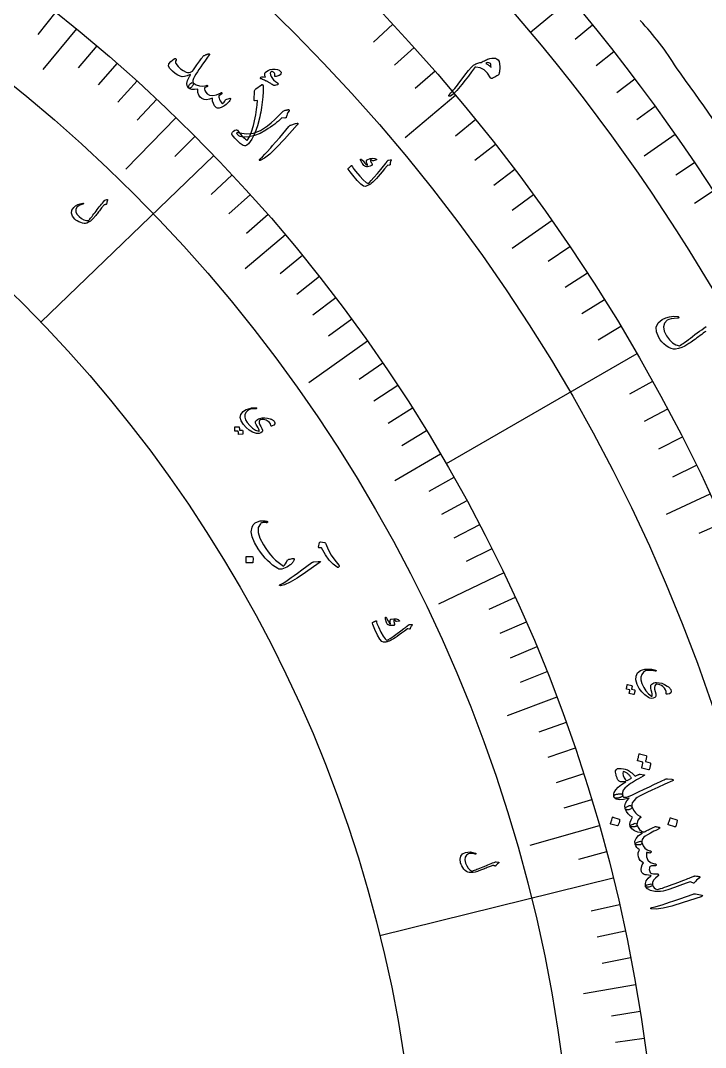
# Model space of a CAD drawing. Header units: millimetres. Extents: x -92 to 93, y -93 to 102.
# Drawn here: x 44.02 to 75.66, y 9.8 to 57.26 of the extents above; entities that cross this region are included whole.
import ezdxf

# ---------------------------------------------------------------- set-up
doc = ezdxf.new("R2010")
doc.units = ezdxf.units.MM
for name, color, linetype in [('CUT_OUTER', 1, 'Continuous'), ('ENGRAVE', 7, 'Continuous'), ('ENGRAVE_FINE', 8, 'Continuous'), ('TEXT', 5, 'Continuous')]:
    doc.layers.add(name, color=color, linetype=linetype)

msp = doc.modelspace()

# ---------------------------------------------------------------- linework, layer by layer
at = {"layer": 'CUT_OUTER'}
for centre, radius, start, end in [((63.8654, 48.8146), 12.1835, 30.88985, 43.90213), ((0.3195, 0.2246), 92.1094, 32.971824, 36.543369)]:
    msp.add_arc(centre, radius, start, end, dxfattribs=at)
at = {"layer": 'ENGRAVE'}
for points in [[(69.4419, 58.2687), (67.5819, 56.7079)], [(46.6014, 56.8865), (45.0539, 54.9974)], [(64.1275, 53.8094), (61.7891, 51.8472)], [(51.2054, 52.7804), (48.8867, 50.3903)], [(74.2561, 51.9947), (72.8354, 50.9999)], [(52.9502, 51.0298), (44.9577, 43.3272)], [(68.5733, 48.0155), (66.7396, 46.7316)], [(56.2623, 47.3531), (54.394, 45.7807)], [(60.0495, 42.4478), (57.3303, 40.5257)], [(72.4972, 41.8562), (63.6853, 36.7687)], [(63.4176, 37.2286), (61.3117, 35.9923)], [(75.8693, 35.3784), (73.8405, 34.4324)], [(66.3398, 31.73), (63.3357, 30.2932)], [(68.792, 25.9889), (66.5076, 25.1259)], [(70.753, 20.0444), (67.5491, 19.1367)], [(71.3957, 17.6188), (60.619, 14.9593)], [(72.4324, 12.7006), (70.0271, 12.2789)]]:
    msp.add_lwpolyline(points, dxfattribs=at)
for radius in [90.65, 90.65, 88.2219, 83.7125, 83.7125, 80.1513, 73.5375, 73.5375, 69.6525, 62.4375, 62.4375]:
    msp.add_circle((0, 0), radius, dxfattribs=at)
at = {"layer": 'ENGRAVE_FINE'}
for points in [[(45.6412, 57.6597), (44.8145, 56.6153)], [(61.2234, 57.0918), (60.3305, 56.2591)], [(70.4483, 57.0479), (69.6396, 56.393)], [(47.5488, 56.097), (46.6875, 55.0809)], [(62.2105, 56.0146), (61.3031, 55.1976)], [(71.4332, 55.8097), (70.6132, 55.169)], [(48.4832, 55.2915), (47.605, 54.29)], [(63.1786, 54.9203), (62.2571, 54.1193)], [(49.4042, 54.47), (48.5094, 53.4834)], [(72.3963, 54.5545), (71.5652, 53.9283)], [(50.3117, 53.6329), (49.4004, 52.6615)], [(73.3374, 53.2827), (72.4955, 52.6711)], [(65.0568, 52.682), (64.1079, 51.9136)], [(52.085, 51.9126), (51.1415, 50.9723)], [(65.9664, 51.5386), (65.0042, 50.7868)], [(66.8558, 50.3794), (65.8806, 49.6446)], [(75.1523, 50.6908), (74.2895, 50.1089)], [(53.8007, 50.1323), (52.8262, 49.2242)], [(76.0255, 49.3715), (75.1527, 48.8048)], [(54.6365, 49.2201), (53.6468, 48.3286)], [(67.7248, 49.205), (66.737, 48.4873)], [(55.4571, 48.2937), (54.4526, 47.4189)], [(69.4008, 46.8114), (68.3886, 46.1287)], [(57.0519, 46.3987), (56.0185, 45.5583)], [(70.2072, 45.5931), (69.1832, 44.9281)], [(57.8257, 45.4308), (56.7783, 44.6079)], [(58.5834, 44.4495), (57.5222, 43.6443)], [(70.9922, 44.3609), (69.9568, 43.7138)], [(59.3247, 43.455), (58.2502, 42.6679)], [(71.7556, 43.1151), (70.709, 42.4863)], [(60.7576, 41.428), (59.6571, 40.6776)], [(61.4486, 40.3959), (60.3356, 39.6642)], [(73.2166, 40.5846), (72.1487, 39.9927)], [(62.1225, 39.3518), (60.9972, 38.639)], [(73.9138, 39.3006), (72.8357, 38.7274)], [(62.7789, 38.2959), (61.6417, 37.6023)], [(74.5884, 38.0047), (73.5005, 37.4504)], [(75.2403, 36.6971), (74.1429, 36.1619)], [(64.0385, 36.1501), (62.8786, 35.4953)], [(64.6414, 35.0607), (63.4705, 34.4256)], [(65.226, 33.9607), (64.0446, 33.3455)], [(76.4752, 34.0489), (75.3597, 33.5523)], [(65.7922, 32.8503), (64.6005, 32.2553)], [(66.8686, 30.6), (65.6574, 30.0457)], [(67.3783, 29.4605), (66.1579, 28.9269)], [(67.869, 28.312), (66.6396, 27.7992)], [(68.3402, 27.1547), (67.1024, 26.6628)], [(69.2241, 24.815), (67.9703, 24.3655)], [(69.6364, 23.6332), (68.3751, 23.2051)], [(70.0288, 22.444), (68.7603, 22.0375)], [(70.401, 21.2476), (69.1258, 20.8627)], [(71.0846, 18.8347), (69.797, 18.4935)], [(71.6861, 16.3971), (70.3877, 16.1001)], [(71.9558, 15.1699), (70.6524, 14.8952)], [(72.2046, 13.9377), (70.8968, 13.6852)], [(72.6392, 11.4592), (71.3235, 11.2516)], [(72.8248, 10.2136), (71.5057, 10.0286)]]:
    msp.add_lwpolyline(points, dxfattribs=at)
at = {"layer": 'TEXT'}
for points in [[(51.9887, 54.378), (51.9987, 54.3513), (51.9998, 54.3232), (51.9923, 54.2936), (51.9759, 54.2625), (51.9517, 54.2279), (51.9252, 54.198), (51.8964, 54.1727), (51.8653, 54.1521), (51.8351, 54.138), (51.8088, 54.1325), (51.7864, 54.1355), (51.7679, 54.147), (51.712, 54.2412), (51.7, 54.3553), (51.7318, 54.4895), (51.8073, 54.6439), (51.8219, 54.669), (51.8346, 54.6908), (51.8454, 54.7092), (51.8542, 54.7242), (51.861, 54.736), (51.8659, 54.7443), (51.8688, 54.7493), (51.8698, 54.751), (51.8731, 54.7622), (51.8712, 54.768), (51.8642, 54.7683), (51.8519, 54.7631), (51.7145, 54.7054), (51.5923, 54.6738), (51.485, 54.6681), (51.3928, 54.6885), (51.2815, 54.7418), (51.165, 54.8191), (51.0433, 54.9203), (50.9161, 55.0455), (50.8537, 55.1536), (50.8668, 55.2637), (50.9555, 55.3761), (51.12, 55.4904), (51.1432, 55.5009), (51.1639, 55.5054), (51.1821, 55.5038), (51.1976, 55.4961), (51.2086, 55.4838), (51.2131, 55.4685), (51.2112, 55.45), (51.2028, 55.4285), (51.1848, 55.3826), (51.1772, 55.3421), (51.1801, 55.3071), (51.1934, 55.2775), (51.2986, 55.1447), (51.4131, 55.0344), (51.5371, 54.9463), (51.6705, 54.8806), (51.7377, 54.8618), (51.8048, 54.8589), (51.8717, 54.872), (51.9386, 54.9011), (51.9591, 54.9253), (52.0034, 54.9851), (52.0715, 55.0805), (52.1634, 55.2114), (52.2129, 55.281), (52.2578, 55.3438), (52.2979, 55.3998), (52.3334, 55.4488), (52.3638, 55.4908), (52.3886, 55.5255), (52.4078, 55.553), (52.4214, 55.5733), (52.4442, 55.6024), (52.4669, 55.6255), (52.4895, 55.6426), (52.512, 55.6537), (52.5422, 55.6654), (52.5704, 55.6762), (52.5965, 55.6862), (52.6206, 55.6953), (52.6425, 55.7038), (52.6621, 55.7117), (52.6793, 55.7191), (52.6941, 55.726), (52.7071, 55.7305), (52.7186, 55.7309), (52.7287, 55.7271), (52.7374, 55.7192), (52.7434, 55.7069), (52.7452, 55.6947), (52.7429, 55.6828), (52.7365, 55.6712), (52.6275, 55.5242), (52.5255, 55.3838), (52.4304, 55.2499), (52.3423, 55.1226), (52.2611, 55.0019), (52.1864, 54.888), (52.1185, 54.781), (52.0573, 54.6807), (52.005, 54.5825), (51.9761, 54.4993), (51.9707, 54.4311), (51.9887, 54.378)], [(65.306, 55.3292), (65.3526, 55.3568), (65.4, 55.3831), (65.4481, 55.4082), (65.4971, 55.432), (65.5468, 55.4539), (65.5972, 55.4734), (65.6483, 55.4905), (65.7001, 55.505), (65.7998, 55.5245), (65.8857, 55.53), (65.9576, 55.5214), (66.0156, 55.4989), (66.0801, 55.4445), (66.1259, 55.3635), (66.153, 55.2559), (66.1612, 55.1218), (66.1607, 55.0826), (66.159, 55.0435), (66.1561, 55.0046), (66.1519, 54.9658), (66.1468, 54.9269), (66.1406, 54.8878), (66.1336, 54.8485), (66.1256, 54.8091), (66.1199, 54.7875), (66.1118, 54.7694), (66.1014, 54.7548), (66.0887, 54.7437), (66.029, 54.7089), (65.9754, 54.678), (65.928, 54.6512), (65.8868, 54.6285), (65.8524, 54.6099), (65.8254, 54.5959), (65.8057, 54.5864), (65.7935, 54.5813), (65.7754, 54.579), (65.7599, 54.5826), (65.747, 54.5922), (65.7368, 54.6078), (65.5996, 54.8292), (65.4393, 54.9873), (65.2563, 55.082), (65.051, 55.1132), (65.0312, 55.1108), (65.0143, 55.1049), (65.0003, 55.0955), (64.9893, 55.0827), (64.8552, 54.8926), (64.7123, 54.6986), (64.5606, 54.5009), (64.4, 54.2993), (64.1766, 54.0367), (64.0043, 53.8612), (63.8833, 53.7727), (63.8138, 53.771), (63.8056, 53.7872), (63.8087, 53.8082), (63.8231, 53.8339), (63.8488, 53.8643), (63.9062, 53.9232), (63.9644, 53.9864), (64.0233, 54.054), (64.0828, 54.1259), (64.1431, 54.2017), (64.2044, 54.2811), (64.2664, 54.3639), (64.3294, 54.4502), (64.5404, 54.7397), (64.7143, 54.9612), (64.8514, 55.1144), (64.952, 55.199), (65.0046, 55.2314), (65.0551, 55.2589), (65.1035, 55.2815), (65.1496, 55.2993), (65.1932, 55.3126), (65.2338, 55.3221), (65.2714, 55.3276), (65.306, 55.3292)], [(65.5125, 55.2766), (65.5422, 55.2613), (65.5722, 55.244), (65.6025, 55.2247), (65.633, 55.2035), (65.6637, 55.1805), (65.6944, 55.1558), (65.7251, 55.1295), (65.7558, 55.1015), (65.7524, 55.1741), (65.7421, 55.2308), (65.7252, 55.2714), (65.7015, 55.296), (65.6602, 55.3143), (65.6149, 55.3171), (65.5657, 55.3045), (65.5125, 55.2766)], [(55.6878, 54.2721), (55.6483, 54.3001), (55.6116, 54.326), (55.5776, 54.3497), (55.5462, 54.3713), (55.5176, 54.3903), (55.4917, 54.4066), (55.4685, 54.4202), (55.448, 54.4309), (55.4265, 54.4412), (55.4005, 54.4533), (55.3698, 54.4673), (55.3345, 54.4831), (55.2944, 54.5005), (55.2493, 54.5195), (55.1993, 54.54), (55.1444, 54.5619), (55.1238, 54.5726), (55.1105, 54.5861), (55.1045, 54.6022), (55.1057, 54.6211), (55.1252, 54.651), (55.169, 54.6645), (55.2371, 54.6616), (55.3295, 54.6423), (55.3108, 54.7086), (55.3042, 54.7664), (55.3098, 54.8156), (55.3275, 54.8564), (55.3806, 54.9135), (55.4545, 54.959), (55.5493, 54.9929), (55.6651, 55.015), (55.7826, 55.0208), (55.8824, 55.0058), (55.9646, 54.97), (56.0291, 54.9135), (56.0542, 54.8714), (56.0598, 54.8314), (56.0458, 54.7936), (56.0123, 54.758), (55.9688, 54.727), (55.9246, 54.703), (55.8797, 54.6861), (55.8341, 54.6762), (55.7969, 54.6744), (55.7722, 54.6823), (55.7598, 54.6997), (55.7597, 54.7266), (55.7644, 54.7621), (55.7611, 54.7949), (55.7499, 54.825), (55.7306, 54.8525), (55.7063, 54.8772), (55.6798, 54.894), (55.6511, 54.9028), (55.6203, 54.9037), (55.5906, 54.8972), (55.5701, 54.8838), (55.559, 54.8635), (55.5572, 54.8362), (55.5702, 54.7538), (55.6026, 54.67), (55.6543, 54.5847), (55.7253, 54.4979), (55.7324, 54.4912), (55.7407, 54.4841), (55.7503, 54.4767), (55.7612, 54.4689), (55.7731, 54.4606), (55.7861, 54.4516), (55.8, 54.442), (55.8148, 54.4317), (55.8307, 54.4203), (55.8452, 54.4101), (55.8582, 54.401), (55.8697, 54.3931), (55.8799, 54.3861), (55.8886, 54.3795), (55.8958, 54.3735), (55.9017, 54.368), (55.9111, 54.3561), (55.9164, 54.3439), (55.9175, 54.3316), (55.9145, 54.3191), (55.91, 54.3087), (55.9043, 54.3003), (55.8973, 54.2938), (55.889, 54.2893), (55.8182, 54.2699), (55.761, 54.2605), (55.7175, 54.2612), (55.6878, 54.2721)], [(53.7041, 53.6687), (53.7133, 53.667), (53.7185, 53.6593), (53.7197, 53.6456), (53.7167, 53.6259), (53.7065, 53.5978), (53.6859, 53.5637), (53.655, 53.5238), (53.6137, 53.4778), (53.5648, 53.4275), (53.5138, 53.3819), (53.4605, 53.341), (53.4051, 53.3048), (53.288, 53.2436), (53.1931, 53.2106), (53.1201, 53.2057), (53.0691, 53.2289), (52.9862, 53.3218), (52.9275, 53.426), (52.893, 53.5416), (52.8827, 53.6687), (52.7434, 53.6218), (52.6157, 53.6039), (52.4994, 53.615), (52.3945, 53.6552), (52.3102, 53.7237), (52.2509, 53.8197), (52.2165, 53.9434), (52.2067, 54.0948), (52.0604, 54.074), (51.9385, 54.0757), (51.8411, 54.1), (51.7679, 54.147), (51.7622, 54.1659), (51.7707, 54.1984), (51.7933, 54.2443), (51.8299, 54.3038), (51.8727, 54.3563), (51.9134, 54.3861), (51.9521, 54.3934), (51.9887, 54.378), (52.1321, 54.292), (52.2851, 54.2449), (52.4478, 54.2368), (52.6203, 54.2677), (52.6297, 54.2694), (52.6379, 54.2693), (52.6448, 54.2672), (52.6505, 54.2632), (52.656, 54.2567), (52.6595, 54.2495), (52.6612, 54.2417), (52.661, 54.2332), (52.6501, 54.2172), (52.622, 54.1993), (52.5766, 54.1797), (52.514, 54.1581), (52.5105, 54.0982), (52.5308, 54.0317), (52.5749, 53.9587), (52.6429, 53.8791), (52.7548, 53.8078), (52.8982, 53.7917), (53.0733, 53.8308), (53.2802, 53.9249), (53.2907, 53.9299), (53.2996, 53.9319), (53.307, 53.9312), (53.3129, 53.9276), (53.3194, 53.9199), (53.3237, 53.9119), (53.3258, 53.9036), (53.3257, 53.895), (53.3226, 53.8855), (53.3183, 53.8773), (53.3126, 53.8704), (53.3058, 53.8647), (53.1756, 53.7837), (53.1792, 53.7283), (53.1919, 53.6701), (53.2136, 53.6092), (53.2444, 53.5455), (53.2796, 53.4888), (53.3123, 53.4515), (53.3424, 53.4337), (53.37, 53.4353), (53.3966, 53.4533), (53.4259, 53.4874), (53.458, 53.5375), (53.4929, 53.6036), (53.5099, 53.6152), (53.5507, 53.63), (53.6154, 53.6478), (53.7041, 53.6687)], [(54.0344, 52.1925), (54.1109, 52.0977), (54.1817, 52.0134), (54.2468, 51.9395), (54.3063, 51.8762), (54.3602, 51.8231), (54.4085, 51.7799), (54.4514, 51.7466), (54.4886, 51.7233), (54.5968, 51.8873), (54.6953, 52.1165), (54.7838, 52.4115), (54.8613, 52.7724), (54.8858, 52.909), (54.9069, 53.0353), (54.9248, 53.1511), (54.9393, 53.2565), (54.9505, 53.3513), (54.9581, 53.4353), (54.9623, 53.5085), (54.9631, 53.5708), (54.8592, 53.5451), (54.8353, 53.5537), (54.8189, 53.5686), (54.8101, 53.5896), (54.809, 53.6168), (54.8221, 53.9786), (54.8282, 54.017), (54.8416, 54.0511), (54.8623, 54.081), (54.8903, 54.1067), (55.146, 54.2873), (55.1648, 54.2992), (55.1809, 54.305), (55.194, 54.3049), (55.2044, 54.2988), (55.226, 54.2442), (55.2347, 54.1324), (55.2301, 53.9635), (55.212, 53.7376), (55.1994, 53.6113), (55.1853, 53.488), (55.1698, 53.3677), (55.1528, 53.2503), (55.1345, 53.1358), (55.1148, 53.0243), (55.0937, 52.9158), (55.0712, 52.8102), (54.9623, 52.3958), (54.8375, 52.0508), (54.6978, 51.7746), (54.544, 51.5668), (54.4777, 51.5074), (54.4159, 51.4735), (54.3588, 51.4652), (54.3062, 51.4823), (54.1667, 51.5807), (54.0351, 51.6974), (53.9112, 51.8323), (53.7949, 51.9856), (53.7848, 52.0003), (53.7787, 52.0139), (53.7766, 52.0266), (53.7786, 52.0383), (53.8156, 52.1056), (53.861, 52.156), (53.9149, 52.1895), (53.9771, 52.2058), (53.9986, 52.2076), (54.0153, 52.2059), (54.0273, 52.2009), (54.0344, 52.1925)], [(54.3076, 51.8774), (54.2355, 51.8851), (54.1694, 51.905), (54.1092, 51.9374), (54.0549, 51.982), (54.0287, 52.0124), (54.0136, 52.0377), (54.0097, 52.0577), (54.0169, 52.0726), (54.0349, 52.0827), (54.061, 52.0858), (54.095, 52.0818), (54.137, 52.0708), (54.4529, 52.0199), (54.7743, 52.0581), (55.1013, 52.1857), (55.4341, 52.4033), (55.6042, 52.5409), (55.7675, 52.6851), (55.924, 52.8357), (56.0737, 52.993), (56.117, 53.0387), (56.1538, 53.0725), (56.184, 53.0945), (56.2077, 53.1046), (56.2438, 53.1129), (56.2759, 53.1203), (56.3038, 53.127), (56.3275, 53.1328), (56.3473, 53.1377), (56.3633, 53.1415), (56.3754, 53.1442), (56.3837, 53.1457), (56.3966, 53.1454), (56.4072, 53.1428), (56.4155, 53.1382), (56.4216, 53.1314), (56.4263, 53.1202), (56.4282, 53.1101), (56.4272, 53.1011), (56.4234, 53.0932), (56.3738, 53.009), (56.3373, 52.9373), (56.314, 52.8781), (56.304, 52.8314), (56.2977, 52.7972), (56.2831, 52.7732), (56.2601, 52.7594), (56.2288, 52.7558), (56.0844, 52.7592), (56.0117, 52.6885), (55.9337, 52.6181), (55.8504, 52.5479), (55.7616, 52.4778), (55.6675, 52.4076), (55.5681, 52.3369), (55.4633, 52.2658), (55.3532, 52.1941), (55.0899, 52.0486), (54.8278, 51.9475), (54.5671, 51.8905), (54.3076, 51.8774)], [(56.7201, 52.5047), (56.7919, 52.5238), (56.8278, 52.5189), (56.8278, 52.4902), (56.7919, 52.4375), (56.2087, 51.7866), (55.8491, 51.3889), (55.5426, 51.0921), (55.2896, 50.8957), (55.0905, 50.7994), (55.0698, 50.7963), (55.056, 50.7975), (55.0489, 50.8033), (55.0485, 50.8134), (55.052, 50.825), (55.059, 50.8375), (55.0694, 50.8507), (55.0833, 50.8647), (55.1963, 50.9691), (55.3114, 51.0849), (55.4284, 51.2123), (55.5474, 51.3513), (55.5791, 51.387), (55.6638, 51.4844), (55.8014, 51.6435), (55.9917, 51.8646), (56.4091, 52.3597), (56.4329, 52.3842), (56.4572, 52.4044), (56.4821, 52.42), (56.5074, 52.4312)], [(61.1345, 50.799), (61.124, 50.7731), (61.1148, 50.7476), (61.107, 50.7226), (61.1005, 50.6978), (61.0955, 50.6734), (61.092, 50.6491), (61.0901, 50.625), (61.0898, 50.601), (61.0875, 50.59), (61.0811, 50.5817), (61.0707, 50.5761), (61.0561, 50.5732), (60.9763, 50.5615), (60.9679, 50.5599), (60.9612, 50.5581), (60.9561, 50.5561), (60.9527, 50.554), (60.8336, 50.4056), (60.7251, 50.2727), (60.6273, 50.155), (60.54, 50.0526), (60.4634, 49.9658), (60.3976, 49.8945), (60.3425, 49.8389), (60.2981, 49.7989), (60.2113, 49.7272), (60.1825, 49.7061), (60.1525, 49.6861), (60.1213, 49.6674), (60.0889, 49.6499), (60.0552, 49.6338), (60.0201, 49.6191), (59.9837, 49.6059), (59.9458, 49.594), (59.8599, 49.6124), (59.7346, 49.7056), (59.5694, 49.8732), (59.3638, 50.1149), (59.3025, 50.1928), (59.2476, 50.2665), (59.1991, 50.3359), (59.1572, 50.4012), (59.1549, 50.4084), (59.1551, 50.4151), (59.1576, 50.4212), (59.1625, 50.4268), (59.188, 50.4512), (59.2113, 50.4732), (59.2325, 50.4928), (59.2515, 50.5101), (59.2687, 50.5252), (59.2841, 50.5383), (59.2979, 50.5493), (59.31, 50.5584), (59.3171, 50.5631), (59.3226, 50.5639), (59.3266, 50.5608), (59.3291, 50.5537), (59.3515, 50.5023), (59.3871, 50.442), (59.436, 50.3727), (59.4981, 50.2942), (59.6905, 50.0659), (59.8513, 49.8958), (59.9808, 49.7843), (60.0796, 49.7315), (60.1334, 49.7762), (60.2222, 49.8682), (60.346, 50.0076), (60.5046, 50.1944), (60.662, 50.3832), (60.7805, 50.5267), (60.86, 50.6248), (60.9008, 50.6775), (60.9116, 50.6924), (60.9217, 50.7063), (60.9311, 50.7192), (60.9398, 50.7312), (60.9477, 50.7421), (60.9547, 50.7519), (60.9608, 50.7606), (60.9659, 50.7681), (60.978, 50.7835), (60.9916, 50.7956), (61.0068, 50.8045), (61.0236, 50.8101), (61.1192, 50.8318), (61.126, 50.8328), (61.1315, 50.8322), (61.1357, 50.8301), (61.1384, 50.8266), (61.1397, 50.8204), (61.1394, 50.8137), (61.1377, 50.8066), (61.1345, 50.799)], [(60.4674, 50.8519), (60.4697, 50.8482), (60.4708, 50.8442), (60.4707, 50.8399), (60.4693, 50.8353), (60.4671, 50.8323), (60.4643, 50.8296), (60.461, 50.8272), (60.457, 50.825), (60.3324, 50.7839), (60.3192, 50.7805), (60.3079, 50.7791), (60.2986, 50.7799), (60.2914, 50.7827), (60.2664, 50.7997), (60.2422, 50.8117), (60.2188, 50.8187), (60.1962, 50.8207), (60.1878, 50.8177), (60.1838, 50.8087), (60.1842, 50.7935), (60.1891, 50.7722), (60.194, 50.7594), (60.1995, 50.7465), (60.2054, 50.7334), (60.2118, 50.7202), (60.2189, 50.7067), (60.2266, 50.6929), (60.235, 50.6787), (60.244, 50.6641), (60.2633, 50.6035), (60.2372, 50.5571), (60.1659, 50.5248), (60.0494, 50.5064), (60.0103, 50.5063), (59.9766, 50.51), (59.9483, 50.5175), (59.9255, 50.5287), (59.9049, 50.5449), (59.8804, 50.5706), (59.852, 50.6058), (59.8196, 50.6505), (59.8035, 50.6737), (59.789, 50.6964), (59.7761, 50.7185), (59.7648, 50.7401), (59.7547, 50.7608), (59.7455, 50.7805), (59.7373, 50.799), (59.73, 50.8165), (59.7275, 50.8289), (59.7277, 50.8395), (59.7306, 50.8483), (59.7363, 50.8551), (59.7441, 50.8599), (59.7518, 50.8608), (59.7595, 50.8578), (59.767, 50.851), (59.7895, 50.8279), (59.8145, 50.8013), (59.8422, 50.7711), (59.8723, 50.7375), (59.9286, 50.6748), (59.9749, 50.6278), (60.0113, 50.5965), (60.0377, 50.581), (60.0422, 50.5799), (60.0462, 50.5807), (60.0498, 50.5833), (60.0529, 50.5879), (60.0542, 50.5915), (60.0541, 50.5964), (60.0526, 50.6023), (60.0498, 50.6094), (60.0189, 50.671), (60.007, 50.6976), (59.9994, 50.7226), (59.9962, 50.7459), (59.9973, 50.7677), (60.002, 50.7893), (60.0107, 50.807), (60.0234, 50.821), (60.04, 50.8311), (60.1664, 50.8827), (60.2798, 50.9034), (60.3801, 50.8931), (60.4674, 50.8519)], [(48.0116, 48.9956), (48.0188, 48.9976), (48.0254, 48.9975), (48.0315, 48.9953), (48.037, 48.9912), (48.0412, 48.9855), (48.0429, 48.9789), (48.0422, 48.9713), (48.0391, 48.9629), (48.0196, 48.9148), (48.0057, 48.8705), (47.9972, 48.8299), (47.9943, 48.7931), (47.9921, 48.7809), (47.9853, 48.7712), (47.9738, 48.7638), (47.9576, 48.7589), (47.9489, 48.7574), (47.9406, 48.7559), (47.9326, 48.7544), (47.925, 48.7529), (47.9178, 48.7515), (47.9113, 48.7502), (47.9052, 48.7492), (47.8998, 48.7484), (47.8901, 48.7465), (47.8805, 48.7424), (47.871, 48.736), (47.8614, 48.7275), (47.8379, 48.6999), (47.8127, 48.6695), (47.7858, 48.6363), (47.7571, 48.6001), (47.7266, 48.5612), (47.6942, 48.5196), (47.6598, 48.4752), (47.6236, 48.4282), (47.588, 48.3807), (47.5542, 48.3364), (47.5223, 48.2952), (47.4921, 48.2572), (47.4638, 48.2222), (47.4373, 48.1899), (47.4126, 48.1604), (47.3898, 48.1338), (47.3189, 48.0579), (47.2439, 47.9938), (47.1648, 47.9414), (47.0815, 47.9008), (47.0242, 47.8852), (46.9579, 47.8839), (46.8827, 47.8967), (46.7985, 47.9236), (46.7144, 47.9599), (46.6407, 47.9994), (46.5774, 48.0421), (46.5245, 48.088), (46.4154, 48.2271), (46.371, 48.3621), (46.3915, 48.4931), (46.4772, 48.6204), (46.5617, 48.6955), (46.6592, 48.7548), (46.77, 48.7982), (46.8939, 48.8257), (46.9021, 48.8264), (46.9087, 48.8252), (46.914, 48.8222), (46.9178, 48.8172), (46.9208, 48.8109), (46.9221, 48.8051), (46.9218, 48.7998), (46.9198, 48.7951), (46.9157, 48.789), (46.9107, 48.7842), (46.9048, 48.7806), (46.8979, 48.7784), (46.7986, 48.7444), (46.7197, 48.7099), (46.6611, 48.6751), (46.6229, 48.6399), (46.5708, 48.5353), (46.5709, 48.4271), (46.6233, 48.3152), (46.7278, 48.1994), (46.839, 48.1126), (46.9491, 48.0547), (47.0581, 48.0257), (47.1662, 48.0255), (47.1906, 48.0527), (47.2184, 48.0851), (47.2497, 48.1227), (47.2845, 48.1655), (47.3228, 48.2136), (47.3644, 48.2674), (47.4095, 48.3267), (47.4581, 48.3917), (47.5088, 48.458), (47.559, 48.5231), (47.6086, 48.5869), (47.6576, 48.6494), (47.7062, 48.7105), (47.7545, 48.7702), (47.8024, 48.8283), (47.8499, 48.885), (47.8935, 48.9417), (47.8995, 48.9472), (47.9056, 48.9518), (47.912, 48.9554), (47.9185, 48.9582)], [(55.5856, 38.5508), (55.5654, 38.6194), (55.5229, 38.6821), (55.4581, 38.7387), (55.371, 38.7893), (55.3045, 38.8135), (55.2373, 38.8252), (55.1692, 38.8245), (55.1003, 38.8112), (55.0882, 38.8062), (55.0771, 38.7988), (55.0672, 38.7889), (55.0583, 38.7766), (55.0408, 38.7238), (55.0452, 38.659), (55.0713, 38.5822), (55.1191, 38.4934), (55.167, 38.4062), (55.1923, 38.3363), (55.1949, 38.2837), (55.1751, 38.2484), (55.1135, 38.2033), (55.0493, 38.1769), (54.9822, 38.1691), (54.9125, 38.1798), (54.7373, 38.2455), (54.5792, 38.3349), (54.438, 38.4481), (54.3135, 38.5852), (54.2085, 38.7569), (54.1707, 38.9146), (54.2002, 39.0587), (54.2972, 39.1893), (54.3645, 39.2414), (54.4466, 39.2856), (54.5435, 39.3218), (54.6551, 39.3499), (54.6879, 39.3553), (54.7201, 39.3597), (54.7517, 39.3632), (54.7827, 39.3658), (54.8132, 39.3674), (54.8435, 39.3679), (54.8735, 39.3675), (54.9033, 39.3661), (54.9169, 39.3637), (54.9253, 39.3587), (54.9284, 39.3513), (54.9262, 39.3413), (54.9207, 39.3328), (54.9136, 39.3266), (54.9048, 39.3227), (54.8944, 39.3211), (54.7319, 39.3103), (54.6009, 39.2787), (54.5013, 39.2267), (54.4331, 39.1542), (54.3852, 39.0447), (54.3782, 38.9298), (54.4123, 38.8093), (54.4873, 38.6833), (54.6078, 38.539), (54.7366, 38.4233), (54.874, 38.3361), (55.0202, 38.2774), (55.0307, 38.2751), (55.0384, 38.2768), (55.0433, 38.2826), (55.0454, 38.2924), (55.0406, 38.3231), (55.0223, 38.3694), (54.9905, 38.4313), (54.9452, 38.5088), (54.9021, 38.5898), (54.8794, 38.6588), (54.8771, 38.7159), (54.8954, 38.7611), (54.9277, 38.7989), (54.967, 38.8308), (55.0133, 38.8568), (55.0667, 38.877), (55.1822, 38.9014), (55.3012, 38.906), (55.4235, 38.8906), (55.5492, 38.8552), (55.5807, 38.8444), (55.6095, 38.8327), (55.6358, 38.8201), (55.6595, 38.8067), (55.6806, 38.7926), (55.6992, 38.778), (55.7153, 38.7629), (55.7288, 38.7473), (55.7684, 38.6773), (55.7677, 38.617), (55.7269, 38.5667), (55.6458, 38.5262), (55.6204, 38.5204), (55.6019, 38.5226), (55.5903, 38.5327), (55.5856, 38.5508)], [(54.2648, 38.336), (54.2684, 38.3354), (54.2718, 38.3334), (54.2749, 38.3299), (54.2777, 38.325), (54.2831, 38.304), (54.2875, 38.2831), (54.2908, 38.2622), (54.2932, 38.2415), (54.2945, 38.2206), (54.2947, 38.1994), (54.2938, 38.178), (54.2918, 38.1563), (54.2901, 38.1512), (54.2872, 38.1474), (54.283, 38.1449), (54.2776, 38.1438), (54.0911, 38.133), (54.0878, 38.134), (54.0856, 38.1372), (54.0842, 38.1427), (54.0839, 38.1505), (54.0844, 38.1564), (54.0846, 38.1654), (54.0842, 38.1775), (54.0834, 38.1928), (54.0822, 38.2114), (54.0806, 38.2335), (54.0785, 38.2591), (54.0761, 38.2882), (53.9305, 38.2804), (53.9253, 38.2812), (53.9219, 38.2844), (53.9203, 38.2901), (53.9204, 38.2984), (53.9204, 38.3055), (53.9203, 38.3165), (53.9199, 38.3315), (53.9193, 38.3504), (53.9183, 38.3734), (53.9167, 38.4008), (53.9146, 38.4325), (53.912, 38.4686), (53.9127, 38.473), (53.9144, 38.476), (53.9172, 38.4775), (53.921, 38.4775), (54.1036, 38.484), (54.1072, 38.4834), (54.1106, 38.4814), (54.1137, 38.4779), (54.1165, 38.473), (54.1219, 38.4557), (54.1262, 38.4382), (54.1294, 38.4207), (54.1316, 38.403), (54.1329, 38.3854), (54.1333, 38.3677), (54.1329, 38.3501), (54.1317, 38.3325)], [(56.6574, 32.3455), (56.6449, 32.314), (56.6292, 32.2826), (56.6102, 32.2515), (56.588, 32.2205), (56.5626, 32.1899), (56.5343, 32.1596), (56.5031, 32.1297), (56.469, 32.1002), (56.3973, 32.0464), (56.3221, 32.0005), (56.2432, 31.9624), (56.1608, 31.9323), (56.0829, 31.9131), (56.0149, 31.9068), (55.9567, 31.9132), (55.9084, 31.9323), (55.7852, 32.01), (55.6644, 32.0977), (55.5461, 32.1956), (55.4301, 32.3035), (55.3168, 32.4218), (55.2064, 32.5505), (55.0987, 32.6898), (54.9939, 32.8396), (54.8209, 33.1344), (54.7163, 33.3993), (54.6808, 33.6349), (54.7146, 33.842), (54.7717, 33.9539), (54.8542, 34.0405), (54.9622, 34.1015), (55.0958, 34.1368), (55.1272, 34.1402), (55.1603, 34.1421), (55.195, 34.1424), (55.2313, 34.1412), (55.2693, 34.1384), (55.3089, 34.1341), (55.3501, 34.1282), (55.393, 34.1207), (55.4059, 34.1173), (55.416, 34.1117), (55.4234, 34.104), (55.4279, 34.094), (55.4294, 34.0864), (55.4282, 34.0785), (55.4245, 34.0704), (55.4181, 34.0621), (55.4112, 34.0558), (55.4031, 34.052), (55.394, 34.0508), (55.3838, 34.0521), (55.3424, 34.0584), (55.3016, 34.0616), (55.2612, 34.0619), (55.2212, 34.0592), (55.1857, 34.0523), (55.1542, 34.0409), (55.1269, 34.0252), (55.1036, 34.0051), (55.0041, 33.8288), (54.9941, 33.6072), (55.0729, 33.3401), (55.2399, 33.0265), (55.3462, 32.8628), (55.4549, 32.7111), (55.5662, 32.5715), (55.6802, 32.4438), (55.797, 32.328), (55.9168, 32.2238), (56.0396, 32.1313), (56.1657, 32.0504), (56.2154, 32.0936), (56.263, 32.1547), (56.3085, 32.2337), (56.3519, 32.3306), (56.358, 32.3364), (56.3715, 32.3436), (56.3922, 32.3524), (56.4202, 32.3625), (56.4235, 32.3628), (56.4261, 32.3632), (56.4283, 32.3638), (56.4299, 32.3645), (56.4697, 32.3755), (56.5159, 32.3847), (56.5685, 32.3921), (56.6276, 32.3977), (56.6472, 32.3964), (56.6588, 32.3873), (56.6622, 32.3703), (56.6574, 32.3455)], [(58.7172, 32.0952), (58.7322, 32.073), (58.7384, 32.0514), (58.7357, 32.0306), (58.7242, 32.0104), (58.707, 31.9949), (58.6875, 31.9877), (58.6657, 31.9889), (58.6415, 31.9985), (58.4617, 32.1299), (58.282, 32.322), (58.1019, 32.5748), (57.9203, 32.8881), (57.8886, 32.8868), (57.8597, 32.8871), (57.8334, 32.8888), (57.8099, 32.8922), (57.7929, 32.8968), (57.7816, 32.9039), (57.7763, 32.9133), (57.7767, 32.9252), (57.8321, 33.1314), (57.8499, 33.1539), (57.8931, 33.1636), (57.9618, 33.1603), (58.0559, 33.1439), (58.0743, 33.1353), (58.0907, 33.1209), (58.105, 33.1006), (58.1172, 33.0744), (58.2319, 32.8085), (58.3701, 32.5569), (58.5318, 32.3193), (58.7172, 32.0952)], [(54.7309, 32.485), (54.7363, 32.4837), (54.741, 32.4803), (54.7453, 32.4747), (54.7489, 32.467), (54.7582, 32.4029), (54.761, 32.3389), (54.7572, 32.2752), (54.7469, 32.2117), (54.7439, 32.2044), (54.7396, 32.1994), (54.7339, 32.1967), (54.7268, 32.1964), (54.4484, 32.1997), (54.4408, 32.2014), (54.4361, 32.2067), (54.4343, 32.2154), (54.4355, 32.2277), (54.4365, 32.2383), (54.4377, 32.2548), (54.439, 32.2772), (54.4404, 32.3054), (54.4418, 32.3399), (54.4429, 32.381), (54.4437, 32.4286), (54.4443, 32.4828), (54.4451, 32.4905), (54.4476, 32.4955), (54.4516, 32.4979), (54.4573, 32.4977)], [(57.7741, 32.2667), (57.8396, 32.2682), (57.8694, 32.2566), (57.8635, 32.2319), (57.8217, 32.1942), (57.1865, 31.757), (56.7955, 31.4906), (56.471, 31.2998), (56.2133, 31.1839), (56.0225, 31.1426), (56.0042, 31.1442), (55.9925, 31.1482), (55.9876, 31.1545), (55.9895, 31.1633), (55.9949, 31.1726), (56.0034, 31.1818), (56.0151, 31.1909), (56.03, 31.2001), (56.1485, 31.2661), (56.2712, 31.3416), (56.3981, 31.4266), (56.529, 31.5211), (56.5636, 31.5451), (56.6564, 31.611), (56.8074, 31.7189), (57.0165, 31.869), (57.4772, 32.207), (57.5027, 32.2231), (57.5278, 32.2353), (57.5523, 32.2436), (57.5764, 32.2479)], [(62.1047, 29.3188), (62.0895, 29.2984), (62.0757, 29.2781), (62.0631, 29.2578), (62.0518, 29.2375), (62.0419, 29.2171), (62.0333, 29.1965), (62.0261, 29.1757), (62.0204, 29.1546), (62.0159, 29.1455), (62.0084, 29.1396), (61.9979, 29.137), (61.9845, 29.1377), (61.9115, 29.1456), (61.9038, 29.1461), (61.8975, 29.146), (61.8925, 29.1455), (61.889, 29.1444), (61.7506, 29.0408), (61.6249, 28.9483), (61.512, 28.867), (61.412, 28.7967), (61.3249, 28.7376), (61.2507, 28.6898), (61.1896, 28.6534), (61.1415, 28.6282), (61.0488, 28.5848), (61.0186, 28.5727), (60.9877, 28.562), (60.956, 28.5526), (60.9235, 28.5446), (60.8901, 28.538), (60.8559, 28.533), (60.8208, 28.5296), (60.7848, 28.5278), (60.7134, 28.5635), (60.6242, 28.6739), (60.5169, 28.8589), (60.3906, 29.1182), (60.3543, 29.2007), (60.3226, 29.2779), (60.2957, 29.35), (60.2736, 29.4169), (60.2732, 29.4239), (60.2749, 29.4297), (60.2785, 29.4345), (60.2841, 29.4382), (60.312, 29.454), (60.3375, 29.4681), (60.3606, 29.4806), (60.3813, 29.4915), (60.3998, 29.5009), (60.4164, 29.5089), (60.431, 29.5156), (60.4437, 29.5208), (60.451, 29.5234), (60.4561, 29.5228), (60.4589, 29.5191), (60.4595, 29.5123), (60.4675, 29.462), (60.4853, 29.4009), (60.5126, 29.3287), (60.5495, 29.2456), (60.6671, 29.0011), (60.7701, 28.8149), (60.8588, 28.6873), (60.9338, 28.6185), (60.9913, 28.6456), (61.0903, 28.7064), (61.231, 28.801), (61.413, 28.9295), (61.5944, 29.06), (61.7312, 29.1595), (61.8235, 29.2278), (61.8714, 29.2649), (61.8842, 29.2756), (61.8963, 29.2855), (61.9075, 29.2948), (61.9179, 29.3034), (61.9273, 29.3112), (61.9357, 29.3183), (61.943, 29.3245), (61.9492, 29.33), (61.9633, 29.3407), (61.9781, 29.3483), (61.9935, 29.3527), (62.0096, 29.3538), (62.0986, 29.3512), (62.1048, 29.3505), (62.1096, 29.3488), (62.1127, 29.346), (62.1144, 29.3422), (62.1141, 29.3365), (62.1123, 29.3307), (62.1092, 29.3248), (62.1047, 29.3188)], [(61.5292, 29.517), (61.5305, 29.5132), (61.5305, 29.5094), (61.5294, 29.5057), (61.5272, 29.5019), (61.5246, 29.4998), (61.5215, 29.4981), (61.518, 29.4967), (61.514, 29.4956), (61.395, 29.4877), (61.3825, 29.4877), (61.3723, 29.4891), (61.3643, 29.4918), (61.3586, 29.4959), (61.3404, 29.5166), (61.3218, 29.5327), (61.3028, 29.5441), (61.2834, 29.551), (61.2753, 29.5503), (61.2697, 29.5432), (61.2667, 29.5298), (61.2661, 29.5099), (61.2676, 29.4975), (61.2694, 29.4849), (61.2717, 29.4721), (61.2744, 29.459), (61.2775, 29.4455), (61.2812, 29.4316), (61.2853, 29.4172), (61.29, 29.4023), (61.2932, 29.3445), (61.2598, 29.3096), (61.1896, 29.2973), (61.083, 29.3076), (61.0485, 29.3163), (61.0197, 29.3272), (60.9965, 29.3402), (60.9789, 29.3553), (60.9644, 29.3742), (60.9487, 29.4024), (60.9316, 29.4398), (60.9132, 29.4865), (60.9043, 29.5106), (60.8967, 29.5338), (60.8903, 29.5562), (60.8852, 29.5778), (60.881, 29.5984), (60.8774, 29.6177), (60.8744, 29.6359), (60.8719, 29.6529), (60.8725, 29.6645), (60.8751, 29.6738), (60.8797, 29.6808), (60.8862, 29.6856), (60.8942, 29.688), (60.9012, 29.687), (60.9072, 29.6827), (60.9123, 29.6749), (60.9269, 29.6495), (60.9429, 29.6204), (60.9604, 29.5876), (60.9794, 29.5512), (61.0148, 29.4832), (61.0449, 29.4313), (61.0698, 29.3956), (61.0895, 29.3759), (61.0932, 29.3739), (61.097, 29.3737), (61.1007, 29.3752), (61.1045, 29.3785), (61.1064, 29.3814), (61.1074, 29.3857), (61.1075, 29.3913), (61.1066, 29.3981), (61.0934, 29.4594), (61.0889, 29.4855), (61.0879, 29.5092), (61.0903, 29.5305), (61.0963, 29.5494), (61.1053, 29.5674), (61.1169, 29.5811), (61.1312, 29.5905), (61.1482, 29.5956), (61.2712, 29.6124), (61.3757, 29.6049), (61.4617, 29.5731), (61.5292, 29.517)], [(73.8506, 26.1707), (73.8491, 26.2493), (73.8221, 26.3281), (73.7696, 26.407), (73.6918, 26.4858), (73.6283, 26.5307), (73.5603, 26.5626), (73.4878, 26.5815), (73.4109, 26.5874), (73.3966, 26.5856), (73.3827, 26.5809), (73.3693, 26.5733), (73.3563, 26.5628), (73.3225, 26.5118), (73.3084, 26.4418), (73.3139, 26.3527), (73.3389, 26.2446), (73.3646, 26.1382), (73.3712, 26.0567), (73.3588, 26.0001), (73.3275, 25.9683), (73.2492, 25.9383), (73.1733, 25.9289), (73.0999, 25.9399), (73.029, 25.9715), (72.8621, 26.0919), (72.7201, 26.2326), (72.6029, 26.3937), (72.5105, 26.5754), (72.4487, 26.788), (72.4542, 26.9664), (72.5273, 27.1109), (72.6681, 27.2214), (72.7546, 27.2572), (72.8546, 27.2802), (72.9678, 27.2905), (73.0945, 27.288), (73.1309, 27.2842), (73.1663, 27.2796), (73.2008, 27.2741), (73.2344, 27.2679), (73.2673, 27.2607), (73.2996, 27.2525), (73.3313, 27.2434), (73.3625, 27.2333), (73.3763, 27.2267), (73.3837, 27.219), (73.3848, 27.2102), (73.3796, 27.2003), (73.3714, 27.1928), (73.362, 27.1883), (73.3516, 27.1867), (73.34, 27.1881), (73.1644, 27.2237), (73.0163, 27.2282), (72.8955, 27.2018), (72.8022, 27.1447), (72.7195, 27.0424), (72.6789, 26.9224), (72.6802, 26.7847), (72.7233, 26.6291), (72.8094, 26.4411), (72.9127, 26.2809), (73.0333, 26.1486), (73.1715, 26.0439), (73.182, 26.0384), (73.1907, 26.038), (73.1975, 26.0427), (73.2026, 26.0526), (73.2063, 26.0865), (73.2003, 26.141), (73.1845, 26.2159), (73.1588, 26.3113), (73.1364, 26.4097), (73.1323, 26.4896), (73.1465, 26.5508), (73.1789, 26.5935), (73.2241, 26.6243), (73.2751, 26.6468), (73.3318, 26.661), (73.3943, 26.6669), (73.5239, 26.6594), (73.6515, 26.6298), (73.7768, 26.5781), (73.9, 26.5042), (73.9303, 26.4836), (73.9575, 26.4629), (73.9818, 26.442), (74.003, 26.4209), (74.0214, 26.3998), (74.0369, 26.379), (74.0496, 26.3583), (74.0594, 26.3379), (74.0812, 26.2521), (74.0631, 26.1884), (74.0051, 26.1468), (73.9074, 26.1272), (73.8788, 26.1284), (73.8598, 26.1361), (73.8504, 26.1502), (73.8506, 26.1707)], [(72.3867, 26.3249), (72.3904, 26.3232), (72.3933, 26.3201), (72.3956, 26.3155), (72.3972, 26.3094), (72.3969, 26.2856), (72.3955, 26.2621), (72.393, 26.239), (72.3895, 26.2163), (72.3848, 26.1937), (72.3789, 26.1712), (72.3718, 26.1487), (72.3634, 26.1262), (72.3601, 26.1213), (72.3559, 26.1181), (72.3508, 26.1167), (72.3447, 26.1171), (72.1436, 26.1596), (72.1404, 26.1616), (72.1389, 26.1658), (72.1391, 26.172), (72.141, 26.1803), (72.1433, 26.1864), (72.146, 26.1959), (72.1492, 26.2089), (72.1527, 26.2254), (72.1568, 26.2455), (72.1615, 26.2694), (72.1667, 26.2972), (72.1726, 26.3288), (72.0158, 26.3628), (72.0105, 26.3651), (72.0078, 26.3695), (72.0077, 26.3761), (72.0102, 26.3848), (72.0123, 26.3923), (72.0153, 26.4041), (72.0193, 26.4201), (72.0241, 26.4404), (72.0297, 26.4651), (72.036, 26.4946), (72.0429, 26.5289), (72.0506, 26.568), (72.0526, 26.5725), (72.0553, 26.5751), (72.0587, 26.5759), (72.0627, 26.5749), (72.2584, 26.5288), (72.2621, 26.5271), (72.265, 26.524), (72.2673, 26.5194), (72.2689, 26.5134), (72.2696, 26.4934), (72.2691, 26.4736), (72.2675, 26.4541), (72.2647, 26.4347), (72.261, 26.4155), (72.2563, 26.3967), (72.2508, 26.3781), (72.2444, 26.3598)], [(73.1077, 22.9558), (73.1133, 22.9529), (73.1177, 22.9476), (73.121, 22.9402), (73.1231, 22.9305), (73.1212, 22.8927), (73.1177, 22.8557), (73.1126, 22.8193), (73.1058, 22.7836), (73.0973, 22.7484), (73.0868, 22.7132), (73.0744, 22.6782), (73.0602, 22.6433), (73.0548, 22.6358), (73.0481, 22.6311), (73.0401, 22.6293), (73.0307, 22.6304), (72.7219, 22.7146), (72.7171, 22.718), (72.715, 22.7246), (72.7157, 22.7345), (72.7191, 22.7475), (72.723, 22.7569), (72.7277, 22.7718), (72.7334, 22.792), (72.7398, 22.8178), (72.7473, 22.8492), (72.7559, 22.8867), (72.7656, 22.9301), (72.7764, 22.9796), (72.5356, 23.046), (72.5276, 23.05), (72.5236, 23.0572), (72.5238, 23.0676), (72.5281, 23.0812), (72.5318, 23.0929), (72.5372, 23.1113), (72.5441, 23.1363), (72.5527, 23.1679), (72.5627, 23.2065), (72.574, 23.2527), (72.5866, 23.3063), (72.6005, 23.3675), (72.6039, 23.3744), (72.6082, 23.3784), (72.6135, 23.3794), (72.6197, 23.3774), (72.9203, 23.289), (72.9259, 23.2861), (72.9303, 23.2809), (72.9336, 23.2735), (72.9358, 23.2638), (72.9357, 23.2321), (72.9339, 23.2009), (72.9303, 23.17), (72.925, 23.1396), (72.9181, 23.1096), (72.9099, 23.0801), (72.9003, 23.0512), (72.8893, 23.0228)], [(72.0383, 21.8822), (71.9325, 21.7868), (71.8628, 21.687), (71.8291, 21.5825), (71.8315, 21.4733), (71.8308, 21.443), (71.8174, 21.4149), (71.7913, 21.389), (71.7525, 21.3653), (71.7311, 21.3557), (71.709, 21.3468), (71.6861, 21.3386), (71.6627, 21.3312), (71.6386, 21.3249), (71.614, 21.3203), (71.5889, 21.3175), (71.5634, 21.3163), (71.5205, 21.3172), (71.4873, 21.3228), (71.4638, 21.3332), (71.4501, 21.3483), (71.4333, 21.4043), (71.4273, 21.4613), (71.4321, 21.5192), (71.4477, 21.5782), (71.5182, 21.7045), (71.6319, 21.8304), (71.7886, 21.9561), (71.9886, 22.0815), (71.8495, 22.0749), (71.7428, 22.0836), (71.6685, 22.1078), (71.6265, 22.1473), (71.6138, 22.1719), (71.6015, 22.1981), (71.5896, 22.2261), (71.578, 22.2558), (71.5668, 22.2875), (71.5558, 22.3213), (71.545, 22.3573), (71.5345, 22.3954), (71.5174, 22.4661), (71.5078, 22.5217), (71.5058, 22.5622), (71.5113, 22.5875), (71.5362, 22.6339), (71.5663, 22.6668), (71.6016, 22.6861), (71.6422, 22.6918), (71.7759, 22.6871), (71.8808, 22.6791), (71.9569, 22.6681), (72.0041, 22.6539), (72.054, 22.63), (72.1043, 22.6017), (72.1551, 22.5687), (72.2063, 22.5312), (72.258, 22.4891), (72.3101, 22.4425), (72.3627, 22.3913), (72.4157, 22.3355), (72.5451, 22.3978), (72.561, 22.4044), (72.5756, 22.4105), (72.589, 22.4159), (72.6012, 22.4207), (72.6124, 22.4245), (72.6226, 22.4268), (72.6318, 22.4277), (72.6401, 22.4271), (72.8207, 22.4079), (72.8462, 22.4005), (72.8497, 22.386), (72.8314, 22.3642), (72.791, 22.3352), (72.6804, 22.2796), (72.5746, 22.2235), (72.4736, 22.1669), (72.3773, 22.1097), (72.2858, 22.0523), (72.1987, 21.9953), (72.1163, 21.9386), (72.0383, 21.8822)], [(72.2498, 22.2471), (72.2351, 22.2691), (72.2193, 22.2916), (72.2024, 22.3147), (72.1844, 22.3384), (72.1647, 22.3623), (72.1427, 22.3859), (72.1185, 22.4093), (72.092, 22.4324), (72.0658, 22.4549), (72.0387, 22.4752), (72.0109, 22.4935), (71.9824, 22.5096), (71.9532, 22.5234), (71.9234, 22.5347), (71.8929, 22.5435), (71.8619, 22.5498), (71.8511, 22.4618), (71.8656, 22.3684), (71.9054, 22.2694), (71.9704, 22.1648), (71.9884, 22.1509), (72.0129, 22.1445), (72.0439, 22.1457), (72.0814, 22.1545)], [(71.676, 21.5222), (71.7401, 21.5231), (71.7874, 21.5153), (71.8179, 21.4986), (71.8315, 21.4733), (71.8397, 21.4356), (71.8505, 21.4064), (71.8638, 21.3858), (71.8797, 21.3737), (71.9406, 21.3628), (72.0248, 21.3745), (72.1325, 21.4088), (72.2635, 21.4657), (72.5665, 21.6101), (72.8362, 21.7387), (73.0725, 21.8514), (73.2757, 21.9482), (73.4456, 22.029), (73.5822, 22.0942), (73.6856, 22.1435), (73.7557, 22.1769), (73.8028, 22.1968), (73.8429, 22.2107), (73.8759, 22.2188), (73.9019, 22.2209), (74.1017, 22.1975), (74.1512, 22.18), (74.1744, 22.1623), (74.1712, 22.1443), (74.1417, 22.126), (73.7831, 21.9659), (73.4666, 21.8221), (73.1923, 21.6946), (72.9602, 21.5831), (72.7699, 21.488), (72.6213, 21.4096), (72.5142, 21.3477), (72.4488, 21.3023), (72.3481, 21.2042), (72.2835, 21.109), (72.2549, 21.0166), (72.2624, 20.927), (72.2644, 20.8986), (72.2536, 20.8711), (72.2301, 20.8445), (72.1939, 20.8189), (72.1586, 20.8012), (72.1219, 20.7899), (72.0837, 20.7851), (72.0442, 20.7868), (72.0098, 20.794), (71.9835, 20.805), (71.9654, 20.8197), (71.9555, 20.8381), (71.9393, 20.9622), (71.9633, 21.0843), (72.0274, 21.2046), (72.1317, 21.3233), (71.8734, 21.2559), (71.6736, 21.2382), (71.5322, 21.2701), (71.449, 21.3517), (71.4385, 21.3759), (71.4333, 21.3981), (71.4333, 21.4183), (71.4385, 21.4363), (71.4505, 21.4557), (71.4695, 21.4721), (71.4953, 21.4856), (71.5281, 21.4961), (71.5472, 21.5001), (71.5661, 21.5039), (71.5847, 21.5077), (71.6032, 21.5114), (71.6215, 21.5148), (71.6398, 21.5178), (71.6579, 21.5202), (71.676, 21.5222)], [(72.4966, 20.1006), (72.4954, 20.0711), (72.4916, 20.0488), (72.4855, 20.0336), (72.4769, 20.0255), (72.4622, 20.0186), (72.4436, 20.0126), (72.4211, 20.0073), (72.3948, 20.0028), (72.3088, 19.993), (72.2458, 19.9918), (72.2058, 19.9992), (72.1887, 20.0152), (72.1763, 20.1104), (72.1898, 20.2129), (72.2293, 20.3228), (72.2946, 20.4402), (72.1864, 20.5039), (72.0937, 20.592), (72.0164, 20.7045), (71.9545, 20.8415), (71.9532, 20.8578), (71.9592, 20.8731), (71.9724, 20.8872), (71.9929, 20.9003), (72.1282, 20.969), (72.1434, 20.9766), (72.161, 20.9803), (72.1811, 20.9802), (72.2038, 20.9762), (72.2224, 20.9694), (72.2382, 20.9595), (72.2512, 20.9465), (72.2614, 20.9304), (72.3365, 20.7662), (72.423, 20.6383), (72.521, 20.5465), (72.6308, 20.491), (72.6454, 20.485), (72.6571, 20.4763), (72.6658, 20.465), (72.6716, 20.4509), (72.6735, 20.4369), (72.6704, 20.4257), (72.6624, 20.4173), (72.6495, 20.4116), (72.6368, 20.4075), (72.626, 20.4031), (72.6172, 20.3984), (72.6104, 20.3932), (72.5574, 20.3165), (72.5208, 20.2422), (72.5006, 20.1702), (72.4966, 20.1006)], [(71.6796, 20.3573), (71.6851, 20.3543), (71.6893, 20.3491), (71.6923, 20.3418), (71.6941, 20.3323), (71.6858, 20.2592), (71.6703, 20.1882), (71.6477, 20.1194), (71.6179, 20.0528), (71.6126, 20.0456), (71.6064, 20.0414), (71.5994, 20.0401), (71.5915, 20.0417), (71.2874, 20.1265), (71.2795, 20.1306), (71.2759, 20.1377), (71.2765, 20.1478), (71.2813, 20.1609), (71.2855, 20.1723), (71.2915, 20.19), (71.2995, 20.2142), (71.3092, 20.2448), (71.3207, 20.2823), (71.3339, 20.327), (71.3486, 20.379), (71.3648, 20.4383), (71.368, 20.4465), (71.3722, 20.4513), (71.3773, 20.4527), (71.3834, 20.4509)], [(74.3416, 20.3153), (74.3471, 20.3121), (74.3513, 20.3067), (74.3543, 20.299), (74.3561, 20.2892), (74.3476, 20.2139), (74.332, 20.141), (74.3092, 20.0705), (74.2793, 20.0022), (74.274, 19.9949), (74.2677, 19.9907), (74.2607, 19.9895), (74.2529, 19.9914), (73.9481, 20.0846), (73.9402, 20.089), (73.9366, 20.0964), (73.9372, 20.1068), (73.9421, 20.1202), (73.9463, 20.1319), (73.9523, 20.1501), (73.9603, 20.1749), (73.9701, 20.2063), (73.9817, 20.2447), (73.9949, 20.2906), (74.0097, 20.344), (74.0261, 20.4048), (74.0293, 20.4132), (74.0335, 20.4181), (74.0386, 20.4195), (74.0447, 20.4175)], [(73.3259, 20.0044), (73.3414, 20.0077), (73.3646, 20.0075), (73.3957, 20.004), (73.4347, 19.997), (73.4722, 19.9884), (73.5025, 19.9811), (73.5255, 19.9751), (73.5413, 19.9704), (73.5563, 19.9573), (73.5578, 19.9433), (73.5457, 19.9284), (73.5201, 19.9127), (73.5022, 19.9036), (73.481, 19.8924), (73.4564, 19.8791), (73.4285, 19.8638), (73.3973, 19.8469), (73.363, 19.829), (73.3255, 19.8099), (73.2848, 19.7898), (73.1166, 19.7009), (72.9831, 19.6265), (72.8843, 19.5667), (72.8202, 19.5213), (72.7683, 19.4657), (72.7346, 19.405), (72.7193, 19.3391), (72.7223, 19.2681), (72.7235, 19.2479), (72.7198, 19.2291), (72.7111, 19.2117), (72.6974, 19.1958), (72.678, 19.1806), (72.6546, 19.1699), (72.6274, 19.1636), (72.5962, 19.1617), (72.5199, 19.1585), (72.4641, 19.1615), (72.4285, 19.1707), (72.4134, 19.1863), (72.4073, 19.3293), (72.4597, 19.4639), (72.5707, 19.5904), (72.7403, 19.7088), (72.746, 19.7138), (72.7481, 19.7173), (72.7464, 19.7194), (72.7409, 19.72), (72.5369, 19.753), (72.377, 19.8131), (72.2609, 19.9005), (72.1887, 20.0152), (72.186, 20.0298), (72.19, 20.0439), (72.2004, 20.0575), (72.2175, 20.0707), (72.2431, 20.0854), (72.2759, 20.1025), (72.3159, 20.1221), (72.3629, 20.1441), (72.4106, 20.1592), (72.4487, 20.157), (72.4774, 20.1374), (72.4966, 20.1006), (72.5497, 19.9743), (72.6204, 19.8752), (72.7089, 19.8032), (72.8151, 19.7585), (72.8266, 19.7602), (72.8489, 19.7695), (72.882, 19.7863), (72.926, 19.8106), (72.9532, 19.8257), (72.987, 19.8433), (73.0276, 19.8635), (73.0748, 19.8861), (73.1284, 19.9114), (73.1881, 19.9395), (73.2539, 19.9705), (73.3259, 20.0044)], [(73.0844, 18.8944), (73.1059, 18.8885), (73.1237, 18.8808), (73.1379, 18.8711), (73.1484, 18.8596), (73.1546, 18.8471), (73.1559, 18.8341), (73.1522, 18.8208), (73.1436, 18.8071), (73.1303, 18.7957), (73.1125, 18.789), (73.0903, 18.7872), (73.0636, 18.7902), (73.0496, 18.7938), (73.0353, 18.7971), (73.0205, 18.8), (73.0054, 18.8027), (72.99, 18.8054), (72.9745, 18.8089), (72.9588, 18.8129), (72.9429, 18.8176), (72.9428, 18.6133), (73.0045, 18.4581), (73.1281, 18.3516), (73.3139, 18.2937), (73.3353, 18.2878), (73.3529, 18.2806), (73.3667, 18.2719), (73.3768, 18.2618), (73.3831, 18.2492), (73.3849, 18.2364), (73.3822, 18.2233), (73.375, 18.2101), (73.3636, 18.1988), (73.3485, 18.1916), (73.3296, 18.1885), (73.3069, 18.1895), (73.2515, 18.1945), (73.2057, 18.1955), (73.1697, 18.1925), (73.1433, 18.1854), (73.1085, 18.1643), (73.0844, 18.1316), (73.0709, 18.0875), (73.0679, 18.0319), (73.0749, 17.974), (73.0903, 17.9263), (73.114, 17.8889), (73.1463, 17.8617), (73.1927, 17.8426), (73.2593, 17.8292), (73.3459, 17.8215), (73.4525, 17.8195), (73.4656, 17.8186), (73.4762, 17.8125), (73.4844, 17.8012), (73.4902, 17.7848), (73.4926, 17.7671), (73.4908, 17.7521), (73.4847, 17.7396), (73.4743, 17.7298), (73.3487, 17.6284), (73.2631, 17.5259), (73.2173, 17.4222), (73.2114, 17.3173), (73.2076, 17.2948), (73.1925, 17.2738), (73.1661, 17.2542), (73.1284, 17.236), (73.0869, 17.2196), (73.0482, 17.2089), (73.0122, 17.2038), (72.979, 17.2044), (72.9477, 17.2088), (72.9241, 17.2168), (72.9084, 17.2284), (72.9004, 17.2437), (72.8907, 17.3798), (72.9279, 17.5073), (73.0122, 17.6265), (73.1437, 17.7373), (73.1505, 17.7429), (73.1521, 17.7476), (73.1484, 17.7514), (73.1395, 17.7545), (73.0336, 17.7624), (72.9459, 17.7729), (72.8763, 17.7858), (72.8247, 17.8013), (72.7856, 17.8223), (72.7538, 17.8483), (72.7295, 17.8793), (72.7127, 17.9152), (72.6921, 18.0309), (72.7005, 18.1379), (72.7378, 18.2364), (72.8042, 18.3265), (72.7171, 18.3795), (72.6479, 18.4451), (72.5964, 18.5233), (72.5626, 18.6141), (72.5479, 18.706), (72.5528, 18.7907), (72.5774, 18.8682), (72.6217, 18.9387), (72.5454, 18.991), (72.4853, 19.0496), (72.4413, 19.1147), (72.4134, 19.1863), (72.4201, 19.2192), (72.4571, 19.2535), (72.5246, 19.2889), (72.6225, 19.3257), (72.6542, 19.3303), (72.6813, 19.3222), (72.7041, 19.3015), (72.7223, 19.2681), (72.7875, 19.1203), (72.8694, 19.0088), (72.9684, 18.9335), (73.0844, 18.8944)], [(66.0932, 18.3676), (66.1004, 18.3657), (66.1061, 18.3623), (66.1103, 18.3574), (66.113, 18.351), (66.1137, 18.3441), (66.1119, 18.3375), (66.1075, 18.3313), (66.1006, 18.3255), (66.0597, 18.2937), (66.0254, 18.2623), (65.9978, 18.2314), (65.9768, 18.201), (65.9689, 18.1915), (65.9581, 18.1865), (65.9444, 18.1859), (65.9279, 18.1897), (65.9196, 18.1928), (65.9117, 18.1957), (65.904, 18.1984), (65.8967, 18.2009), (65.8898, 18.2032), (65.8835, 18.2055), (65.8778, 18.2076), (65.8726, 18.2096), (65.8633, 18.2128), (65.853, 18.2141), (65.8415, 18.2134), (65.829, 18.2107), (65.7948, 18.1987), (65.7578, 18.185), (65.7178, 18.1697), (65.6749, 18.1528), (65.629, 18.1343), (65.5801, 18.1145), (65.5281, 18.0934), (65.4732, 18.0708), (65.4186, 18.0475), (65.3672, 18.026), (65.3189, 18.0064), (65.2738, 17.9886), (65.2317, 17.9724), (65.1927, 17.9578), (65.1565, 17.9447), (65.1234, 17.933), (65.0241, 17.9028), (64.927, 17.8849), (64.8323, 17.8792), (64.7399, 17.8857), (64.6825, 17.901), (64.6244, 17.933), (64.5658, 17.9818), (64.5064, 18.0472), (64.4518, 18.1207), (64.4077, 18.1918), (64.3743, 18.2604), (64.3516, 18.3267), (64.3267, 18.5018), (64.3559, 18.6408), (64.4393, 18.744), (64.5772, 18.8112), (64.6879, 18.8339), (64.8021, 18.8364), (64.9197, 18.8186), (65.0407, 18.7802), (65.0481, 18.7768), (65.0533, 18.7724), (65.0563, 18.7671), (65.0571, 18.761), (65.0565, 18.754), (65.0548, 18.7483), (65.0518, 18.7439), (65.0477, 18.7408), (65.0412, 18.7375), (65.0345, 18.7359), (65.0275, 18.7358), (65.0205, 18.7373), (64.9175, 18.7576), (64.8319, 18.7673), (64.7638, 18.7664), (64.7131, 18.7551), (64.6156, 18.6907), (64.5615, 18.5969), (64.5508, 18.4739), (64.5833, 18.3213), (64.6361, 18.1905), (64.7024, 18.0853), (64.7822, 18.0055), (64.8756, 17.9513), (64.9104, 17.9626), (64.9507, 17.9767), (64.9966, 17.9935), (65.0482, 18.0132), (65.1054, 18.0357), (65.1684, 18.0614), (65.2371, 18.0902), (65.3117, 18.1221), (65.3888, 18.1541), (65.4648, 18.1853), (65.5397, 18.2157), (65.6135, 18.2452), (65.6861, 18.2738), (65.7578, 18.3012), (65.8284, 18.3276), (65.8979, 18.3529), (65.964, 18.3801), (65.9719, 18.3819), (65.9795, 18.3828), (65.9869, 18.3828), (65.9939, 18.3818)], [(75.1935, 17.7302), (75.2555, 17.7196), (75.3046, 17.7116), (75.3408, 17.7061), (75.364, 17.7031), (75.3791, 17.7001), (75.3907, 17.6944), (75.3988, 17.6861), (75.4035, 17.675), (75.4044, 17.6614), (75.4004, 17.6491), (75.3916, 17.6379), (75.378, 17.6279), (75.3108, 17.5812), (75.2522, 17.5305), (75.2022, 17.4758), (75.161, 17.4171), (75.1473, 17.4002), (75.1294, 17.3921), (75.1071, 17.3928), (75.0806, 17.4022), (74.9553, 17.4548), (74.9086, 17.4384), (74.8627, 17.4221), (74.8177, 17.4061), (74.7735, 17.3903), (74.7302, 17.3746), (74.6878, 17.3592), (74.6462, 17.344), (74.6055, 17.329), (74.2284, 17.1907), (73.9316, 17.0911), (73.7153, 17.0299), (73.5794, 17.0069), (73.321, 17.0157), (73.1217, 17.0586), (72.9813, 17.1357), (72.8996, 17.2471), (72.8988, 17.2506), (72.898, 17.254), (72.8972, 17.2574), (72.8964, 17.2608), (72.911, 17.2858), (72.9524, 17.3094), (73.0205, 17.3317), (73.1154, 17.3526), (73.1512, 17.3577), (73.179, 17.3541), (73.1988, 17.3418), (73.2106, 17.3207), (73.2487, 17.2375), (73.2975, 17.1723), (73.3571, 17.1249), (73.4276, 17.0954), (73.4993, 17.1152), (73.5804, 17.1397), (73.6709, 17.1688), (73.7708, 17.2027), (73.8797, 17.2411), (73.9972, 17.2835), (74.1233, 17.33), (74.258, 17.3807), (74.3906, 17.4295), (74.5097, 17.4738), (74.6152, 17.5136), (74.7073, 17.5488), (74.7859, 17.5791), (74.8512, 17.604), (74.9031, 17.6234), (74.9418, 17.6374), (75.1305, 17.719), (75.1497, 17.7247), (75.1666, 17.7285), (75.1812, 17.7303), (75.1935, 17.7302)], [(75.4297, 16.8606), (75.5013, 16.841), (75.53, 16.8187), (75.5155, 16.7938), (75.4579, 16.7664), (74.6266, 16.4971), (74.1157, 16.3341), (73.7015, 16.2317), (73.3841, 16.1892), (73.1635, 16.2061), (73.1441, 16.2137), (73.1328, 16.2218), (73.1295, 16.2303), (73.1343, 16.2393), (73.1432, 16.2476), (73.1555, 16.2548), (73.1711, 16.261), (73.1902, 16.2661), (73.3404, 16.2995), (73.498, 16.3418), (73.6633, 16.3931), (73.8361, 16.4534), (73.8814, 16.4682), (74.0036, 16.5098), (74.2025, 16.5782), (74.4782, 16.6736), (75.0879, 16.8916), (75.1209, 16.9009), (75.152, 16.906), (75.1813, 16.9071), (75.2089, 16.904)]]:
    msp.add_lwpolyline(points, close=True, dxfattribs=at)
msp.add_lwpolyline([(75.6835, 42.8969), (75.6235, 42.8539), (75.5595, 42.8074), (75.4913, 42.7576), (75.419, 42.7045), (75.3425, 42.6482), (75.2669, 42.5907), (75.1955, 42.5374), (75.1282, 42.4881), (75.0651, 42.4429), (75.0061, 42.4015), (74.9511, 42.3635), (74.9002, 42.3291), (74.8533, 42.2981), (74.7109, 42.2126), (74.5672, 42.147), (74.4225, 42.1013), (74.2766, 42.0754), (74.1815, 42.0766), (74.079, 42.1036), (73.969, 42.1563), (73.8515, 42.2345), (73.7381, 42.327), (73.6421, 42.4198), (73.5635, 42.513), (73.5023, 42.6066), (73.3952, 42.8679), (73.3858, 43.0947), (73.4745, 43.2874), (73.6618, 43.4461), (73.8245, 43.5251), (74.0005, 43.574), (74.1899, 43.5927), (74.3928, 43.5809), (74.4056, 43.5784), (74.4154, 43.5737), (74.4221, 43.5667), (74.4258, 43.5574), (74.4277, 43.5464), (74.4272, 43.5368), (74.4244, 43.5288), (74.4192, 43.5224), (74.4104, 43.5148), (74.4006, 43.5096), (74.3899, 43.5067), (74.3783, 43.5063), (74.2106, 43.4972), (74.0741, 43.4785), (73.9688, 43.4504), (73.8946, 43.4129), (73.7688, 43.2744), (73.7219, 43.1078), (73.7536, 42.9129), (73.8637, 42.6893), (73.9968, 42.5073), (74.1406, 42.3701), (74.2955, 42.2777), (74.4617, 42.23), (74.5112, 42.2611), (74.5683, 42.2986), (74.633, 42.3427), (74.7053, 42.3932), (74.7853, 42.4505), (74.873, 42.5149), (74.9685, 42.5864), (75.0717, 42.665), (75.1789, 42.7448), (75.2847, 42.8229), (75.3891, 42.8992), (75.492, 42.9738), (75.5936, 43.0466), (75.694, 43.1172)], dxfattribs=at)

doc.saveas('drawing.dxf')
